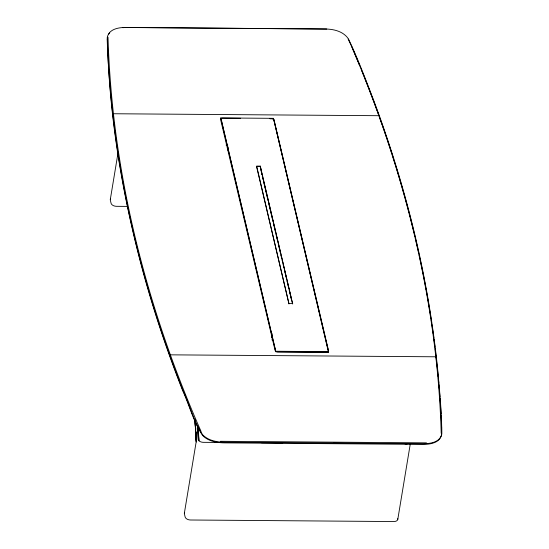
<?xml version="1.0" encoding="UTF-8"?>
<svg xmlns="http://www.w3.org/2000/svg" width="549" height="549" viewBox="0 0 549 549"><rect width="100%" height="100%" fill="white"/><g stroke="black" fill="none" stroke-linecap="round" stroke-linejoin="round"><path stroke-width="0.82" d="M107.165 38.67C109.862 118.014 122.702 196.906 143.763 273.416C154.674 312.999 167.802 351.964 182.844 390.161C189.625 404.874 193.598 421.316 202.677 434.787C208.359 440.689 216.985 442.165 224.829 442.233L422.208 443.743C429.126 443.743 438.665 442.974 441.417 435.343M108.009 37.257C112.092 173.107 146.26 307.406 201.071 431.459M441.204 433.291C437.656 309.087 408.305 186.31 361.956 71.281M107.343 37.208C108.983 115.537 122.118 193.543 142.328 269.195C153.494 310.453 167.074 351.044 182.742 390.806C189.522 405.519 193.495 421.955 202.574 435.432C208.249 441.327 216.876 442.803 224.719 442.878L422.099 444.388C429.538 444.594 440.538 443.084 441.76 433.985C441.794 413.541 439.763 393.077 437.999 372.702C433.532 326.909 425.866 281.445 415.298 236.667C404.387 190.448 390.38 144.97 373.739 100.494C365.785 79.845 357.996 59.038 348.519 39.048C343.29 31.039 332.955 28.871 323.999 29.022L127.471 27.519C119.902 27.127 108.53 28.555 107.24 37.854M441.657 434.63L441.657 426.745M110.322 199.417L118.008 152.986M220.822 117.932L275.824 351.731L328.474 352.135L328.556 351.648L273.471 118.337L220.822 117.932L275.824 351.731M227.499 150.124L228.027 146.912M184.382 513.102L196.274 441.245L195.252 423.348M260.288 166.107L292.651 303.988L260.212 166.587L256.561 166.56L289 303.961L256.644 166.079L260.288 166.107L261.9 174.568M328.474 352.135L273.471 118.337M271.432 337.587L272.098 333.566M272.043 340.003L272.579 336.791M397.792 519.375L410.233 444.237M108.757 34.072L109.587 33.015M122.756 27.683L125.035 27.553M426.456 442.865L220.403 441.293M126.901 27.45L326.751 29.028M240.606 118.31L222.702 118.172A2.477 1.523 9.4 0 0 221.803 118.282M269.6 118.529L271.302 118.543A2.477 1.523 9.4 0 1 272.86 118.872M269.991 118.79L273.388 118.817M226.064 145.032L227.773 145.046M127.546 206.403L116.443 206.314A4.749 2.917 9.4 0 1 111.083 203.302L110.349 200.186A4.749 2.917 9.4 0 1 110.617 198.704M289.083 303.48L292.727 303.508M275.9 351.25L328.556 351.648M222.153 442.467L203.356 442.329A4.749 2.917 9.4 0 1 198.971 440.806L197.901 427.623M261.448 442.769L282.804 442.933M333.209 443.317L354.565 443.482M404.97 443.866L406.679 443.88A4.749 2.917 9.4 0 0 407.276 443.853M348.141 39.089L351.847 46.905M352.142 47.605L354.222 52.471M351.861 46.988L362.271 71.94M354.51 53.164L356.267 57.336M356.555 58.036L358.003 61.509M358.291 62.209L359.725 65.681M362.553 72.633L363.946 76.112M364.227 76.805L367.789 85.843M368.056 86.543L371.529 95.581M372.057 96.967L373.368 100.446M373.629 101.14L375.441 106.005M375.694 106.698L377.225 110.871M377.479 111.564L378.988 115.736M379.73 117.822L380.471 119.908M380.725 120.602L382.193 124.774M382.433 125.467L383.881 129.639M384.122 130.333L385.508 134.388M385.789 135.198L387.155 139.247M387.429 140.064L388.774 144.113M389.042 144.922L390.373 148.978M390.634 149.788L391.945 153.844M392.206 154.653L393.75 159.519M394.004 160.329L395.273 164.377M395.52 165.194L396.515 168.433M396.769 169.243L399.686 178.967M399.926 179.784L400.873 183.023M401.113 183.833L402.513 188.698M402.74 189.508L403.659 192.747M403.886 193.557L405.237 198.422M405.464 199.232L406.349 202.471M406.569 203.281L407.873 208.146M408.085 208.956L409.149 213.005M409.362 213.815L410.199 217.061M410.405 217.871L414.028 232.453M414.221 233.263L414.996 236.502M378.783 115.702L113.513 113.746M435.7 356.795L170.43 354.839M262.292 176.229L263.081 179.564M263.472 181.225L265.242 188.719M265.634 190.386L267.994 200.378M268.386 202.046L272.908 221.199M273.299 222.867L275.66 232.858M276.051 234.519L277.821 242.013M278.219 243.681L280.573 253.672M280.971 255.34L281.754 258.668M282.152 260.336L282.742 262.834M283.133 264.501L283.915 267.83M284.313 269.497L286.667 279.489M287.065 281.157L288.836 288.65M289.227 290.311L291.588 300.303M415.38 238.122L418.88 253.514M419.23 255.134L419.587 256.754M419.759 257.563L420.63 261.612M420.795 262.422L423.437 275.385M423.602 276.195L424.542 281.054M424.7 281.863L425.461 285.912M425.763 287.532L426.209 289.961M426.36 290.771L427.232 295.63M427.369 296.439L428.899 305.347M429.03 306.157L430.471 315.064M430.725 316.684L430.972 318.303M431.226 319.916L431.589 322.345M431.953 324.775L433.216 333.682M433.442 335.302L433.765 337.731M433.985 339.351L434.918 346.632M435.227 349.061L438.205 376.58M438.356 378.199L438.795 383.051M438.932 384.671L439.337 389.529M439.468 391.142L439.907 396.81M440.024 398.43L440.415 404.091M440.627 407.331L441.012 413.802M194.964 419.91L196.295 442.02M195.389 423.897L195.739 429.84M194.943 419.395L196.247 441.629L194.922 419.409M198.189 427.211L198.971 440.806M195.581 423.451L195.725 426.017M196.075 431.994L196.274 435.412M195.053 419.937L195.149 421.646M441.101 415.415L441.547 424.315M195.43 423.89L195.719 428.989M184.677 512.389A4.749 2.917 9.4 0 0 184.402 513.871L185.137 516.98A4.749 2.917 9.4 0 0 190.496 519.999L393.818 521.55A4.749 2.917 9.4 0 0 397.771 518.606M273.127 119.009A2.477 1.523 9.4 0 1 274.102 120.114L328.577 350.838A2.477 1.523 9.4 0 1 326.511 352.376L277.911 352.005A2.477 1.523 9.4 0 1 276.085 351.538M220.918 118.762A2.477 1.523 9.4 0 0 220.636 119.709L275.111 350.434A2.477 1.523 9.4 0 0 275.838 351.381M196.281 439.179L195.883 432.386L196.288 439.179M198.34 440.085L197.599 426.449L198.34 440.085"/></g></svg>
